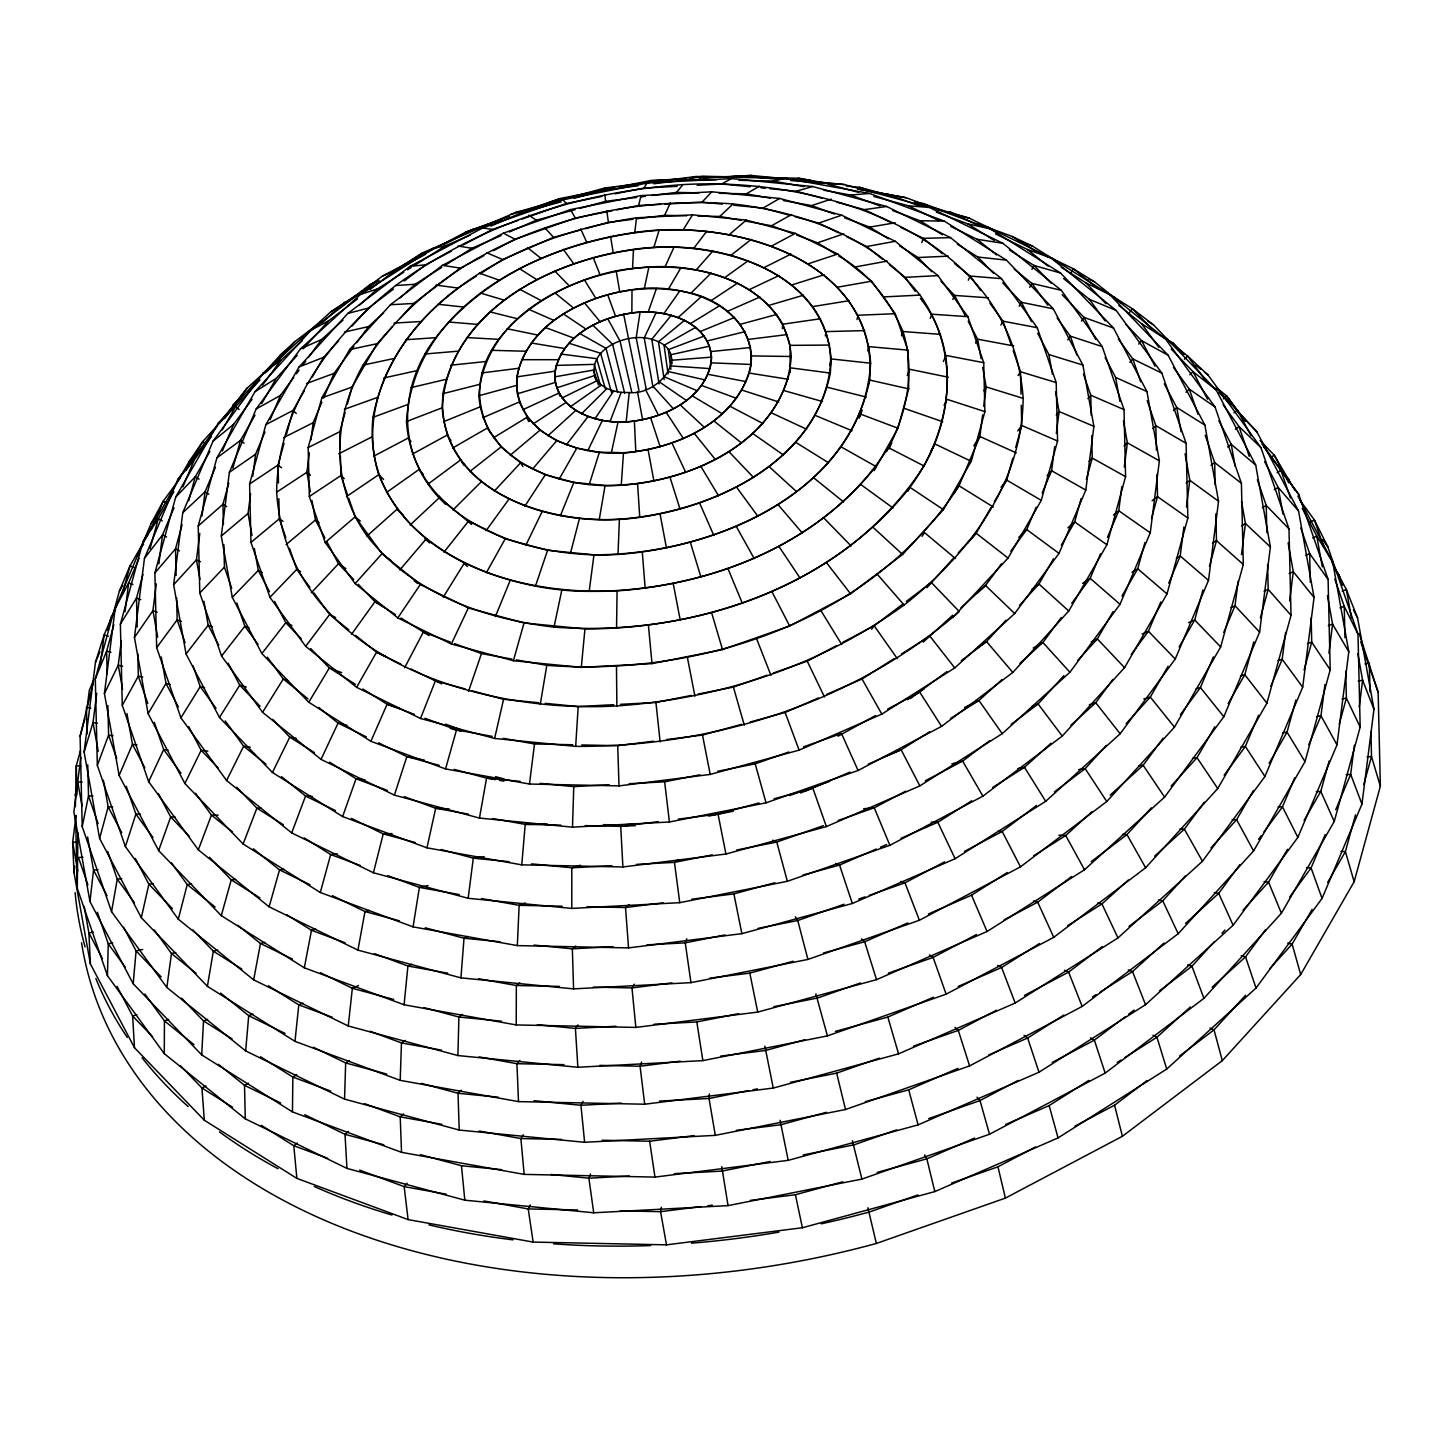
<?xml version="1.0" encoding="UTF-8"?>
<svg xmlns="http://www.w3.org/2000/svg" width="1453" height="1453" viewBox="0 0 1453 1453"><rect width="100%" height="100%" fill="white"/><g stroke="black" fill="none" stroke-linecap="round" stroke-linejoin="round"><path stroke-width="1.5" d="M995.577 233.951L1027.453 249.498L1051.046 258.035L1116.158 310.433L1161.855 373.13L1186.102 443.328L1187.846 518.013L1167.031 593.896L1124.549 667.654L1062.252 736.072L982.882 796.153L889.89 845.301L787.363 881.317L679.75 902.676L571.774 908.416L571.81 867.804L580.437 865.243M1105.697 291.962L1132.45 308.762L1153.519 324.891L1216.161 389.967L1255.701 465.087L1270.394 547L1259.606 632.128L1223.826 716.729L1164.598 797.098L1084.501 869.748L987.059 931.5L876.522 979.649L757.721 1012.087L635.833 1027.416L516.215 1024.928L516.342 985.515L519.865 982.809M1300.035 500.286L1314.42 519.992L1327.824 546.818L1357.992 634.18L1360.171 727.081L1334.254 821.472L1281.401 913.247L1203.919 998.356L1105.17 1073.113L989.493 1134.248L861.92 1179.073L728.044 1205.627L593.714 1212.783L464.815 1200.178L346.958 1168.412L245.285 1118.828L164.28 1053.643L164.443 1020.896L144.846 994.015M631.855 312.976C664.493 307.418 714.059 322.439 711.244 362.85C704.269 397.977 666.945 416.484 634.38 421.043C601.724 426.601 552.176 411.58 554.992 371.169C561.966 336.061 599.272 317.535 631.855 312.976L632.001 289.728C680.912 281.428 755.142 303.913 750.929 364.449C740.467 417.047 684.581 444.781 635.796 451.611C586.885 459.929 512.655 437.444 516.868 376.89C527.33 324.31 583.216 296.557 632.001 289.728M1297.929 496.109L1332.728 562.238L1348.802 651.798L1336.996 744.862L1297.874 837.364L1233.107 925.27L1145.527 1004.695L1038.986 1072.223L918.114 1124.876L788.216 1160.348L654.958 1177.093L524.152 1174.387L401.537 1152.338L292.453 1111.908L292.852 1077.073L260.541 1056.767M616.544 628.386L617.071 590.899C721.378 583.452 830.68 538.9 888.273 447.578L923.981 465.941C954.494 412.271 956.619 346.45 919.967 295.104C875.196 237.838 803.146 211.993 733.02 203.947C594.658 193.521 440.749 244.249 363.05 365.103C332.537 418.773 330.412 484.594 367.064 535.939C411.817 593.205 483.867 619.051 554.011 627.097C692.373 637.522 846.282 586.812 923.981 465.941M164.28 1053.643L107.431 975.653L108.267 943.832L97.369 912.248M1163.163 336.333L1187.573 355.985L1208.042 375.056L1260.932 447.597L1288.993 528.892L1291.027 615.327L1266.925 703.161L1217.741 788.543L1145.636 867.75L1053.752 937.312L946.121 994.179L827.429 1035.898L702.852 1060.617L577.876 1067.265L457.913 1055.55L458.894 1017.027L462.508 1014.412M721.76 1166.668L728.044 1205.627M1261.894 443.892L1298.746 494.456L1328.096 579.438L1330.203 669.815L1305.012 761.644L1253.594 850.913L1178.201 933.716L1082.158 1006.439L969.605 1065.903L845.519 1109.511L715.294 1135.356L584.615 1142.294L459.221 1130.053L344.561 1099.14L345.651 1062.96L349.428 1060.581M509.476 216.297L465.723 232.117L382.23 276.233L310.978 330.194L255.056 391.62L216.915 457.84L198.226 525.968L199.787 593.006L221.564 656.048L262.575 712.315L321.04 759.374L394.399 795.136L479.454 818.075L572.482 827.157L573.772 786.636L609.243 784.747M1217.033 388.786L1256.845 431.795L1298.564 511.038L1314.057 597.455L1302.687 687.233L1264.927 776.483L1202.448 861.266L1117.975 937.911L1015.175 1003.042L898.572 1053.843L773.25 1088.061L644.678 1104.226L518.503 1101.61L400.193 1080.342L401.482 1042.927L405.205 1040.421M107.431 975.653L77.281 888.31L77.881 832.86M618.015 554.428C725.392 547.036 863.118 485.665 870.619 363.214C863.808 261.304 745.316 225.088 659.081 230.3C551.704 237.711 413.978 299.064 406.495 421.533C413.288 523.443 531.78 559.659 618.015 554.428L619.414 519.157C709.391 512.963 824.795 461.545 831.062 358.927C824.832 274.435 726.391 242.27 653.814 247.573C563.855 253.785 448.45 305.203 442.184 407.803C448.414 492.295 546.855 524.46 619.414 519.157M75.356 806.724L76.301 765.677L80.478 750.493M978.25 223.889L1012.051 236.421L1032.683 246.229L1109.874 294.723L1168.121 355.222L1204.882 425.075L1218.54 501.231L1208.515 580.365L1175.241 659.026L1120.172 733.765L1045.706 801.311L955.093 858.723L852.33 903.494L741.865 933.661L628.55 947.901L517.322 945.594L519.139 905.328L525.169 902.912M490.787 433.684C443.51 345.705 557.389 275.471 632.545 268.514L633.472 249.407C713.877 237.239 838.327 271.348 830.335 373.076C813.026 460.129 720.525 506.044 639.756 517.341C559.351 529.51 434.919 495.4 442.911 393.672C460.22 306.619 552.721 260.705 633.472 249.407M292.453 1111.908L201.695 1054.878L203.511 1020.932L181.552 998.138M952.787 617.543L1008.055 558.061L1041.274 500.359L1057.566 441.004L1056.204 382.593L1037.224 327.688L1001.498 278.649L950.553 237.656L886.639 206.489L812.536 186.511L731.495 178.592L647.039 183.078L562.856 199.787L482.65 227.976L409.928 266.408L347.83 313.412L299.118 366.919L265.881 424.621L249.607 483.976L250.969 542.387L269.931 597.31L305.675 646.331L356.603 687.323L420.516 718.49L494.619 738.469L575.679 746.388L578.185 706.576L613.729 704.687M621.248 485.211C694.153 480.671 785.474 438.606 791.267 356.494C786.255 288.62 707.175 262.793 648.892 267.043C575.987 271.584 484.666 313.648 478.872 395.761C483.885 463.634 562.965 489.479 621.248 485.211L623.5 452.718C674.228 449.122 731.477 424.421 749.203 373.058C760.409 334.571 726.337 300.953 690.992 293.197C644.188 281.791 592.878 292.271 553.884 320.405C528.329 339.312 506.897 374.202 521.409 405.968M915.444 202.367L969.333 218.186L1073.458 268.823L1094.581 281.846L1165.379 338.821L1215.035 406.967L1241.407 483.286L1243.296 564.472L1220.665 646.948L1174.478 727.136L1106.768 801.511L1020.478 866.842L919.404 920.258L807.922 959.434L690.956 982.646L573.572 988.875L460.928 977.869L464.016 938.238L468.138 936.44M709.373 1093.982L709.028 1098.468L715.294 1135.356M906.036 197.699L857.542 188.981L906.036 197.699L990.383 228.938L1060.563 273.037L1113.525 328.051L1146.944 391.565L1159.367 460.819L1150.267 532.779L1120.009 604.303L1069.917 672.249L1002.225 733.674L919.84 785.891L826.376 826.594L725.937 854.019L622.901 866.969L521.772 864.862L525.223 824.378L547.345 823.996M201.695 1054.878L133.186 983.735L136.092 950.916L123.632 927.25M344.561 1099.14L245.666 1050.919L248.717 1015.701L220.62 993.089M581.291 667.381L652.016 663.621L722.522 649.618L789.687 626.025L850.604 593.823L902.604 554.465L943.415 509.64L971.24 461.309L984.88 411.617L983.735 362.687L967.861 316.681L937.93 275.616L895.266 241.289L841.723 215.189L779.662 198.443L711.788 191.814L641.045 195.574L570.557 209.577L503.374 233.17L442.457 265.354L390.457 304.73L349.646 349.555L321.821 397.886L308.181 447.578L309.326 496.508L325.2 542.514L355.131 583.579L397.795 617.906L451.338 644.006L513.399 660.734L581.291 667.381L584.96 628.913C706.049 629.149 833.096 584.433 909.941 487.354C949.699 433.684 964.574 353.86 920.367 298.392M516.215 1024.928L404.079 1004.768L407.93 966.027L411.998 964.193M400.193 1080.342L294.977 1041.347L298.791 1004.877L302.951 1003.097M626.17 421.788C662.786 419.499 708.628 398.376 711.534 357.147C709.028 323.075 669.324 310.107 640.046 312.232C603.449 314.52 557.589 335.643 554.683 376.872C557.207 410.945 596.911 423.913 626.17 421.788L629.24 392.546C659.408 395.888 694.189 351.335 651.779 339.294C627.387 331.72 584.96 349.447 595.803 379.887M782.368 328.632L782.84 324.201C752.636 273.636 686.779 262.339 632.545 268.514M457.913 1055.55L348.248 1025.981L352.352 988.312L358.455 985.606M133.186 983.735L89.959 901.586L93.537 870.056L87.598 837.001M445.381 504.155C396.996 458.767 396.469 389.168 435.7 337.677C483.686 276.379 559.151 243.25 634.798 232.48L636.505 217.823L692.5 214.844L746.261 220.093L795.39 233.352L837.782 254.021L871.546 281.192L895.248 313.703L907.816 350.119L908.724 388.859L897.936 428.217L874.179 470.627M80.823 757.322L73.885 812.027L89.959 901.586M87.053 708.156L89.323 690.284L93.7 679.95M76.065 815.387L72.65 842.304L74.012 872.599L90.395 963.92L134.475 1047.686L204.31 1120.227L296.866 1178.383L408.093 1219.594L533.124 1242.079L666.491 1244.84L802.383 1227.749L934.824 1191.587L1058.075 1137.899L1166.723 1069.063L1256.01 988.058L1322.048 898.444L1361.951 804.108L1373.975 709.227L1357.574 617.888L1346.35 589.555L1331.765 561.857M294.977 1041.347L207.398 986.333L141.322 917.697L99.603 838.435L84.111 752.018L95.48 662.241L104.126 634.925L117.275 603.812M74.012 872.599L74.848 865.97M96.715 693.335L93.028 722.541L84.111 752.018M100.42 664.13L104.126 634.925L108.466 636.214M404.079 1004.768L304.313 967.807L221.292 915.644L158.649 850.586L119.128 775.448L104.416 693.535L115.205 608.426L150.985 523.825L163.281 501.085L180.59 477.583M121.344 640.682L118.256 665.147L122.597 689.34M125.012 611.767L128.681 582.871L139.052 558.333M517.322 945.594L413.052 926.851L320.296 892.487L243.123 843.993L184.876 783.494L148.115 713.641L134.439 637.467L144.465 558.333L177.738 479.672L216.697 426.819M156.325 583.906L152.928 610.623L157.687 637.122M158.849 563.873L162.518 534.94L174.015 507.769M521.772 864.862L426.964 847.826L342.617 816.568L272.438 772.469L219.476 717.473L186.057 653.959L173.633 584.705L182.751 512.746L213.01 441.222L263.084 373.258L330.794 311.832L379.015 280.483M199.787 533.505L196.446 559.805L199.969 579.42M202.003 515.96L205.055 491.841L215.444 467.285M394.199 270.857L422.66 252.822L516.069 212.247L604.975 187.964L696.187 176.503L785.71 178.356L869.639 193.449L944.287 221.11L1006.42 260.141L1053.298 308.835L1082.885 365.066L1093.891 426.365L1085.809 490.061L1059.037 553.375L1014.703 613.529L954.766 667.908L881.844 714.113L799.114 750.148L710.208 774.431L618.996 785.891L529.473 784.039L445.544 768.946L370.896 741.284L308.762 702.253L261.885 653.559L232.298 597.328L221.292 536.03L229.374 472.316L256.146 409.019L300.48 348.865L360.417 294.487L433.339 248.263L445.145 245.993L470.082 235.132M251.987 535.376L248.063 513.454L250.57 493.711M252.786 476.184L255.565 454.244L265.009 431.922M276.633 492.186C277.487 406.949 331.175 336.242 395.652 285.533C479.199 224.743 580.237 191.687 682.91 184.604C821.799 176.521 1012.123 234.078 1023.148 398.358C1022.313 483.595 968.606 554.301 904.129 605.011C820.582 665.801 719.544 698.857 616.871 705.94C477.983 714.022 287.658 656.465 276.633 492.186L306.892 472.279L309.344 452.882M310.978 439.95L313.176 422.696L321.858 402.154M617.071 590.899C526.567 595.167 415.921 566.761 378.724 474.677C353.751 394.925 410.164 315.646 476.421 276.161M529.473 784.039L534.504 743.972L572.736 744.753M886.548 451.647C906.418 414.94 915.971 372.186 902.967 331.52C889.745 300.644 868.458 272.383 838.617 256.037M982.628 414.94L979.885 436.499L959.034 485.792L953.967 493.221M983.717 406.313L986.169 386.916L982.664 367.391M1054.66 446.616L1051.609 470.736L1042.164 493.057M1056.331 433.448L1059.11 411.526L1055.568 391.801M1121.807 486.646L1118.756 510.766L1107.495 537.374M1124.295 466.922L1127.365 442.82L1123.441 421.007M1183.886 527.058L1180.217 556.009L1168.739 583.18M1186.429 507.024L1189.807 480.307L1185.067 453.826M1238.119 581.309L1235.014 605.774L1223.771 632.346M1241.498 554.628L1245.439 523.498L1241.498 501.503M1285.614 632.346L1282.2 659.317L1270.794 686.27M1289.61 600.906L1293.297 571.701L1288.121 542.841M1324.954 684.508L1320.977 715.802L1308.735 744.771M1328.914 653.232L1332.583 624.191L1327.443 595.53M1354.378 745.207L1350.672 774.34L1335.725 809.702M1359.209 707.084L1362.605 680.186L1357.847 653.65M571.774 908.416L468.157 898.299L473.315 858.178L484.121 856.616M636.505 217.823C525.368 233.897 396.269 296.612 372.967 417.338C360.907 534.086 491.023 591.553 589.191 591.353L593.968 554.828C705.304 554.846 844.447 500.813 869.729 380.087C879.265 258.67 730.768 217.968 634.798 232.48M790.069 372.349L790.141 345.36L782.84 324.201L820.582 318.734M245.666 1050.919L166.841 987.477L171.472 953.531L154.29 929.956M574.226 198.262L604.684 189.943L604.975 187.964M640.046 312.232L636.178 337.768L646.294 389.586M413.052 926.851L419.408 887.402L428.072 885.549M540.28 704.36L546.8 665.347C700.982 676.971 872.472 620.449 959.034 485.792L993.325 507.024M207.398 986.333L213.337 951.188L192.886 929.938M599.272 519.502L605.066 485.484C680.513 485.829 773.05 448.868 790.668 367.863L830.335 373.076M166.841 987.477L111.554 911.63L117.275 879.174L107.685 851.422M479.454 818.075L486.573 778.118L454.244 769.4M661.369 1207.261L660.57 1211.675L666.491 1244.84M460.928 977.869L357.947 950.117L364.975 911.54L369.334 910.45M348.248 1025.981L253.657 979.849L260.468 943.506L237.802 925.252M304.313 967.807L311.487 930.283L315.773 929.175M825.304 335.97L826.158 331.611L864.753 330.594M111.554 911.63L82.222 826.648L88.506 795.899L87.779 764.896M554.011 627.097L561.893 589.755M644.297 288.638L648.892 267.043M109.338 625.662L111.136 617.307L115.622 609.534M611.332 452.918L618.052 421.915M829.627 365.538L831.062 358.927L870.619 363.214M82.222 826.648L80.097 736.271L93.501 681.602M426.964 847.826L435.682 808.286L448.959 808.849M141.322 917.697L148.86 884.205L135.292 858.414M494.619 738.469L503.573 699.293L538.682 702.725M616.78 209.831L638.594 205.509L641.045 195.574M468.157 898.299L373.421 872.763L383.247 833.895L392.019 833.568M856.998 319.587L858.087 315.228L895.248 313.703M253.657 979.849L178.283 919.186L187.237 884.568L171.436 862.882M570.411 553.448L579.529 518.34M99.603 838.435L108.158 806.851L103.381 780.225M107.613 630.166L111.136 617.307M178.283 919.186L125.394 846.627L97.333 765.35L95.299 678.896L119.4 591.062L130.043 565.835L147.825 534.958M80.097 736.271L84.892 718.781M113.843 624.899L106.632 651.144L95.299 678.896M122.234 594.277L130.043 565.835L134.203 567.596M357.947 950.117L269.114 906.799L198.316 849.823L148.642 781.678L122.288 705.359L120.381 624.172L143.03 541.678L189.199 461.509L202.693 441.603L223.889 418.319M75.102 795.409L76.264 791.104M142.975 574.48L136.491 598.055L120.381 624.172M150.04 548.744L158.268 518.739L173.815 491.732M373.421 872.763L291.708 832.914L226.577 780.497L180.898 717.818L156.652 647.602L154.89 572.936L175.722 497.053L218.204 423.295L280.483 354.877L294.905 341.564L321.858 321.149L304.985 335.625M182.097 524.824L175.504 548.871L176.122 575.479M188.69 500.776L195.301 476.729L209.886 451.411M228.793 483.014L222.945 504.3L223.417 524.497M232.88 468.12L240.471 440.441L255.001 415.231M284.043 443.183L278.05 465.033L278.467 482.959M286.441 434.447L293.034 410.418L304.367 390.748M340.274 449.231L339.857 431.668L345.106 412.543M347.43 404.043L352.098 387.061L377.072 343.689L392.346 326.925M320.296 892.487L330.685 854.527L337.477 853.946M1012.741 458.276L1006.747 480.126L994.288 501.775M1015.738 447.361L1021.731 425.493L1021.259 405.333M1081.141 498.524L1074.711 521.936L1061.308 545.22M1086.39 479.363L1092.238 458.076L1091.712 435.646M572.482 827.157L669.415 821.998L766.04 802.837L858.087 770.49L941.58 726.373L1012.832 672.43L1068.754 611.005L1106.895 544.784L1125.585 476.657L1124.023 409.601L1102.246 346.577L1061.235 290.291L1002.77 243.25L929.411 207.47L844.356 184.549L751.328 175.45L699.293 177.992M1144.91 542.55L1137.717 568.795L1122.007 596.057M1151.503 518.521L1157.514 496.654L1156.988 474.477M1202.957 589.954L1194.711 619.977L1179.164 646.966M1209.423 566.379L1216.488 540.643L1215.852 513.872M1253.776 641.899L1244.767 674.719L1228.112 703.652M1260.387 617.834L1268.178 589.391L1267.597 564.436M1295.858 700.019L1287.031 732.167L1269.123 763.279M1304.086 670.033L1311.732 642.172L1311.169 617.816M1329.114 761.063L1320.777 791.449L1304.104 820.382M1339.23 724.193L1346.386 698.148L1345.75 671.268M1355.486 814.861L1345.405 851.603L1327.642 882.425M1363.786 784.584L1371.505 756.486L1370.924 731.967M81.55 942.797A660.479 445.363 -12.1 0 0 876.359 1243.459L1005.385 1198.107L1122.406 1136.282L1222.3 1060.654L1300.689 974.545L1354.142 881.735L1380.35 786.236L1378.152 692.264L1359.173 633.508M221.292 915.644L231.245 879.864L209.504 857.288M445.544 768.946L456.496 729.951L492.149 736.362M513.399 660.734L524.043 622.956L584.96 628.913M269.114 906.799L279.539 869.875L253.349 848.806M867.713 350.881L868.948 346.649L907.816 350.119M653.814 247.573L659.081 230.3M589.21 484.557L599.399 452.21L623.5 452.718M867.75 386.371L869.729 380.087L908.724 388.859M859.032 418.337L860.412 414.051L897.936 428.217M125.394 846.627L135.874 814.08L126.284 786.345M860.085 416.502L862.174 410.037M394.399 795.136L406.84 756.613L378.525 742.81M921.838 242.56L923.236 238.328L950.553 237.656M535.449 586.104L547.581 550.306L593.968 554.828M468.484 691.446L481.47 653.596L511.946 659.081M648.183 312.104L656.465 288.439M901.478 335.752L902.967 331.52L940.636 334.39M342.617 816.568L356.039 778.772L364.957 779.771M158.649 850.586L170.673 816.967L158.286 793.411M641.627 1062.016L640.065 1066.23L644.678 1104.226M686.779 938.711L685.253 942.834L690.956 982.646M97.333 765.35L108.594 735.127L107.903 705.613M291.708 832.914L305.548 796.026L281.482 776.647M198.316 849.823L211.448 815.079L195.519 793.247M243.123 843.993L256.872 808.14L236.748 787.254M610.078 421.443L621.194 392.383L629.24 392.546M420.516 718.49L435.373 680.912L465.214 688.958M590.536 1174.006L588.883 1178.183L593.714 1212.783M907.271 375.528L909.741 369.298L948.319 377.217M930.229 318.334L931.882 314.193L967.861 316.681M560.404 515.706L573.844 482.432L605.066 485.484M495.382 616.562L510.166 580.455M151.166 529.709L163.281 501.085L167.186 503.283M95.48 662.241L99.876 651.87M182.86 486.864L194.339 459.711L211.466 436.463M222.382 450.92L233.642 424.312L252.023 399.339M270.149 419.754L280.465 395.398L293.742 377.362M323.601 398.049L334.027 373.403L353.933 346.395M1036.152 507.26L1026.708 529.582L1010.761 551.214M1100.557 553.756L1090.168 578.312L1071.787 603.267M1160.765 601.978L1148.397 631.238L1131.269 654.468M1213.382 656.883L1200.414 687.56L1180.435 714.658M1258.516 715.294L1245.366 746.406L1224.152 775.175M1294.714 777.864L1282.472 806.851L1263.874 832.079M1325.172 834.658L1311.078 867.95L1289.683 896.973M889.145 448.814L891.779 442.638M952.841 299.5L954.585 295.413L940.89 281.21M119.128 775.448L132.459 744.336L126.938 713.55M370.896 741.284L387.097 704.233L362.887 689.013M968.297 280.211L970.132 276.052L1001.498 278.649M665.074 266.789L673.974 247.246M637.649 218.695L664.639 215.316L670.469 202.657M943.342 361.506L946.139 355.476L983.735 362.687M148.642 781.678L163.68 749.548L154.272 722.286M321.04 759.374L338.077 723.085L318.625 707.429M656.138 312.577L644.224 337.931L653.087 387.588M451.338 644.006L468.338 607.953L524.043 622.956M587.847 450.612L602.377 420.389M525.768 545.42L542.114 511.619M104.416 693.535L118.256 665.147L122.633 666.255M184.876 783.494L201.168 750.275L188.745 726.7M272.438 772.469L289.765 737.125L272.583 719.271M226.577 780.497L243.65 746.206L225.215 720.924M975.581 343.126L977.615 339.185L968.188 321.276M944.087 405.351L947.174 399.375L984.88 411.617M530.291 1204.973L528.238 1208.932L533.124 1242.079M404.606 667.781L423.35 632.073L450.321 642.063M583.016 1101.32L580.946 1105.279L584.615 1142.294M115.205 608.426L128.681 582.871L132.895 584.542M907.853 491.241L909.941 487.354L943.415 509.64M930.665 451.847L934.933 443.982L971.24 461.309M1000.899 325.072L1003.024 321.186L989.856 303.132M1031.902 269.386L1034.046 265.481L1060.563 273.037M122.288 705.359L138.326 676.135L137.799 653.832M486.301 572.845L505.19 538.863L547.581 550.306M1019.152 306.238L1021.386 302.297L1053.298 308.835M1029.705 287.331L1031.902 283.408L1061.235 290.291M356.603 687.323L376.545 652.215L355.694 635.451M559.151 479.145L576.805 448.142L599.399 452.21M186.038 470.536L202.693 441.603L206.308 444.218M119.4 591.062L122.76 585.25M222.218 429.979L235.677 406.604L259.978 379.923M261.703 403.589L276.233 378.379L297.193 355.349M312.304 376.981L323.619 357.311L338.567 340.892M990.892 507.66L976.162 533.233L967.426 543.44M1053.479 558.787L1038.949 584.015L1019.479 605.392M1113.034 611.64L1097.324 638.92L1077.581 660.588M1168.067 666.255L1150.304 697.095L1126.057 723.721M1214.781 726.809L1197 757.667L1171.118 786.091M1253.43 790.505L1236.63 819.674L1211.003 847.826M1287.431 849.333L1268.542 882.134L1243.005 910.177M1312.113 909.415L1292.135 944.087L1269.613 968.824M668.398 289.129L680.93 267.715M634.18 984.19L631.982 987.913L635.833 1027.416M983.899 390.766L986.169 386.916L1023.148 398.358M148.115 713.641L166.005 683.473L161.247 656.974M308.762 702.253L329.359 667.944L310.688 648.547M180.898 717.818L200.223 686.615L193.013 665.746M443.219 597.219L464.143 563.401L467.412 566.543M262.575 712.315L283.281 678.987L267.37 657.156M1071.097 272.619L1073.458 268.823L1097.887 288.493M683.128 229.901L692.5 214.844M219.476 717.473L239.745 685.18L228.175 663.186M615.091 193.812L643.861 188.091L647.039 183.078M1018.044 375.51L1020.478 371.732L1013.195 350.682M973.837 445.835L979.885 436.499L1016.246 452.864M524.878 506.116L545.311 474.731L573.844 482.432M523.371 1134.811L520.9 1138.553L524.152 1174.387M143.03 541.678L158.268 518.739L162.264 520.846M397.795 617.906L420.298 584.524L468.338 607.953M595.004 418.736L613.656 391.02L621.194 392.383M922.019 536.357L924.526 532.615L955.402 558.479M134.439 637.467L152.928 610.623L157.196 612.185M663.858 313.63L679.95 290.727M1067.755 339.857L1070.352 336.152L1057.094 317.971M1081.468 321.131L1084.065 317.426L1113.525 328.051M351.463 634.38L374.983 601.687L358.255 584.306M486.065 530.708L508.841 499.287M219.385 423.168L247.028 388.223L270.204 367.191M224.634 418.591L228.593 413.233M231.227 409.673L247.028 388.223M150.985 523.825L156.379 516.523M140.959 547.835L143.611 544.239M262.539 385.081L280.919 360.126L302.242 340.801M296.412 373.766L299.064 370.152M303.059 364.739L305.711 361.125M308.363 357.529L321.658 339.493L342.962 320.169M356.584 342.781L368.535 326.58L383.519 312.976M871.618 629.222L874.161 625.753L902.731 604.121M1017.754 430.923L1021.731 425.493L1057.566 441.004M1001.462 563.855L985.515 585.486L977.451 592.915M1061.271 617.525L1042.891 642.48L1019.933 663.313M1112.835 679.495L1095.725 702.725L1070.879 725.265M1163.126 738.16L1143.148 765.259L1110.201 795.154M1204.265 802.165L1184.377 829.154L1154.699 856.071M1239.972 864.517L1218.722 893.359L1185.557 923.436M1258.552 839.289L1261.222 835.675M1265.617 929.648L1245.548 956.873L1212.111 987.205M156.652 647.602L177.157 619.85L176.648 597.673M578.022 1024.91L575.406 1028.415L577.876 1067.265M305.675 646.331L329.649 614.492L313.866 592.824M693.717 248.409L706.703 231.299M566.379 444.836L588.047 416.521M186.057 653.959L208.179 625.208L203.892 601.215M144.465 558.333L162.518 534.94L166.55 536.956M261.885 653.559L285.787 622.701L274.581 601.397M221.564 656.048L244.831 626.225L236.821 603.013M1129.689 312.304L1132.45 308.762L1154.191 331.357M443.928 552.194L468.611 521.028L505.19 538.863M315.501 327.052L318.243 323.601M1056.258 415.068L1059.11 411.526L1093.891 426.365M671.232 315.283L651.779 339.294L659.081 383.992M652.161 195.465L676.571 192.395L682.91 184.604M1001.044 487.155L1006.747 480.126L1041.274 500.359M177.738 479.672L194.339 459.711M926.941 587.684L953.731 557.861M1087.879 398.649L1090.767 395.234L1083.466 374.129M399.811 569.957L425.856 539.335M532.434 469.246L556.699 440.695L576.805 448.142M154.89 572.936L175.504 548.871L179.5 550.832M1138.662 344.07L1141.586 340.656L1168.121 355.222M1129.835 362.306L1132.795 358.909L1161.855 373.13M519.847 1060.363L516.923 1063.687L518.503 1101.61M696.296 269.84L712.842 251.042M407.131 1183.287L404.17 1186.629L408.093 1219.594M355.131 583.579L382.012 553.702L355.15 516.85L348.738 498.27M264.791 373.403L271.42 367.337M275.162 363.25L294.905 341.564M189.199 461.509L192.214 458.204M303.187 348.756L328.65 320.786L357.529 298.918M352.026 326.108L368.463 308.054L393.472 289.111M399.975 318.552L413.705 303.459L460.365 268.133L483.795 255.746M589.191 591.353C696.005 591.553 808.104 552.104 875.905 466.467L841.396 447.052M958.217 552.939L976.162 533.233L1008.055 558.061M1006.003 620.213L986.533 641.59L961.268 660.734M1063.923 675.609L1038.114 703.96L1011.161 724.357M1106.369 745.335L1085.173 768.637L1054.497 791.849M1151.321 807.85L1126.947 834.603L1091.257 861.629M1185.376 875.977L1162.745 900.824L1128.999 926.378M1214.472 941.526L1191.95 966.263L1159.421 990.892M1221.991 933.28L1224.988 929.974M1245.584 995.232L1214.036 1029.868L1179.673 1055.895M173.633 584.705L196.446 559.805L200.46 561.766M1047.086 475.658L1051.609 470.736L1085.809 490.061M494.22 491.168L520.683 462.726L545.311 474.731M311.36 592.733L338.476 563.782L326.961 541.896M664.856 204.11L702.071 202.13L711.788 191.814M199.787 593.006L224.434 567.142L223.907 544.693M269.931 597.31L296.757 569.358L289.492 548.29M175.722 497.053L195.301 476.729L199.079 479.163M232.298 597.328L258.289 570.43L254.348 548.526M1184.413 359.2L1187.573 355.985L1206.026 381.285M690.992 293.197L710.989 273.11M1089.024 461.291L1092.238 458.076L1125.585 476.657M461.164 1090.131L458.022 1093.274L459.221 1130.053M453.009 509.949L481.161 481.887M581.581 413.76L606.936 388.532L613.656 391.02M361.361 293.306L370.352 284.425L378.216 280.284M1018.862 537.283L1026.708 529.582L1059.037 553.375M1189.771 374.82L1193.004 371.677L1216.161 389.967M218.204 423.295L235.677 406.604L239.109 409.474M1124.095 445.926L1127.365 442.82L1159.367 460.819M697.749 215.988L719.816 216.461L733.02 203.947M1186.029 392.237L1189.299 389.15L1215.035 406.967M182.751 512.746L205.055 491.841L208.832 494.22M410.146 525.005L439.46 497.58L471.589 524.46M1152.574 428.689L1155.843 425.656L1147.198 400.628M923.254 642.099L952.732 615.218M1173.443 410.527L1176.748 407.476L1204.882 425.075M547.872 435.809L575.679 410.491M321.912 322.947L344.87 302.115M232.825 404.951L241.089 397.432M359.345 305.312L377.362 288.947L403.734 272.256M400.193 297.847L415.195 284.243L441.676 267.461M960.923 607.79L985.515 585.486L1014.703 613.529M1001.898 679.677L978.941 700.491L950.48 718.527M1051.009 743.282L1024.492 767.329L992.472 787.617M1092.093 811.591L1065.721 835.511L1033.701 855.799M1128.327 880.009L1101.937 903.929L1067.864 925.525M1164.016 942.979L1132.523 971.548L1100.103 992.09M1190.388 1006.911L1156.951 1037.242L1124.804 1057.621M678.188 317.499L701.418 296.521M403.534 1113.888L400.211 1116.848L401.537 1152.338M367.064 535.939L396.96 509.331L403.498 515.434M198.226 525.968L222.945 504.3L226.741 506.661M1067.901 527.857L1074.711 521.936L1106.895 544.784M325.2 542.514L355.15 516.85L360.308 521.028M729.515 234.442L746.261 220.093M1223.317 398.848L1226.695 395.942L1240.88 415.122M221.292 536.03L248.063 513.454M510.185 455.261L539.971 430.197L556.699 440.695M286.041 544.621L315.446 520.011L311.941 500.486M250.969 542.387L279.303 518.812L278.831 498.651M628.967 904.674L625.516 907.526L587.03 906.726M684.654 320.259L658.481 341.782L664.166 379.578M213.01 441.222L233.642 424.312M348.502 1131.469L344.997 1134.321L346.958 1168.412M575.806 946.048L572.355 948.827L533.996 945.086M1233.96 412.87L1237.466 410.018L1251.033 435.809M1113.452 514.998L1118.756 510.766L1150.267 532.779M469.791 471.517L501.067 446.943L520.683 462.726L522.935 466.558M838.09 736.181L875.596 715.494M731.113 255.129L751.328 239.327M1235.377 429.234L1238.955 426.474L1260.932 447.597M1031.793 589.518L1038.949 584.015L1068.754 611.005M339.82 307.564L348.793 300.753M352.389 298.028L370.352 284.425M280.483 354.877L287.712 349.41M370.17 289.365L395.434 270.222L425.547 254.311M404.188 281.01L425.62 264.791L451.211 251.26M906.309 601.433L931.319 582.49L959.325 611.586C854.037 702.871 713.932 746.915 575.679 746.388M1152.12 500.74L1157.514 496.654L1187.846 518.013M946.829 671.667L910.359 698.53M989.602 740.685L962.649 761.081L925.325 780.806M1036.461 805.507L1002.189 831.461L964.483 851.385M1071.624 876.504L1037.696 902.168L1004.15 919.894M1102.355 946.557L1068.591 972.111L1024.474 995.432M1125.076 1016.9L1094.363 1040.148L1052.226 1062.415M1128.69 1014.158L1134.121 1010.053M1075.02 1126.093L1114.542 1105.206L1147.107 1080.542M1227.658 446.997L1231.236 444.309L1255.701 465.087M297.393 1143.057L293.797 1145.727L296.866 1178.383M428.072 484.049L460.274 460.183M677.77 859.904L674.464 862.356L636.523 864.372M1186.193 482.995L1189.807 480.307L1218.54 501.231M1211.075 465.214L1214.654 462.563L1205.245 435.301M263.084 373.258L280.919 360.126M216.915 457.84L240.471 440.441L244.068 443.238M724.829 277.523L748.368 260.632M422.66 252.822L397.85 269.35M386.462 492.494L419.009 469.519L423.441 474.532M570.411 406.749L601.36 385.027L606.936 388.532M977.56 647.875L986.533 641.59L1012.832 672.43M229.374 472.316L255.565 454.244M924.199 688.74L907.526 699.638M346.395 496.654L378.724 474.677L383.574 479.436M1082.648 583.38L1090.168 578.312L1120.009 604.303M1270.485 457.677L1274.227 455.17L1294.768 490.097M249.607 483.976L278.05 465.033L281.573 467.812M309.326 496.508L340.892 475.567L340.42 455.824M711.098 300.644L737.706 283.026M533.124 423.931L565.835 402.572M1277.133 472.697L1280.892 470.3L1298.746 494.456M330.794 311.832L357.62 294.85M361.452 292.416L371.024 286.35M407.494 269.858L411.253 267.479M415.031 265.082L445.145 245.993M445.472 265.064L471.953 248.281L501.049 235.604M480.162 273.782L502.647 259.542L553.629 237.329L581.018 229.865M826.684 694.371L862.01 678.987L894.031 658.699M901.55 653.923L929.793 636.033L954.766 667.908M929.611 731.749L901.151 749.784L868.295 764.096M971.748 800.748L937.839 822.253L900.987 838.308M928.376 913.991L971.53 895.193L1007.329 872.508M1039.476 943.524L1001.626 967.498L958.181 986.424M1063.868 1015.048L1027.652 1038.005L988.676 1054.987M1092.474 996.921L1096.288 994.506M1005.621 1124.531L1049.139 1105.57L1088.86 1080.396M1117.23 1062.415L1121.008 1060.018M255.056 391.62L276.233 378.379M1132.032 572.3L1137.717 568.795L1167.031 593.896M493.402 437.843L527.348 417.084L539.971 430.197M690.556 323.529L719.925 305.548M1274.299 489.715L1278.168 487.373L1298.564 511.038M1176.349 558.297L1180.217 556.009L1208.515 580.365M1262.312 507.733L1266.217 505.426L1288.993 528.892M296.775 1074.784L292.852 1077.073L330.739 1091.112M719.289 193.285L746.261 193.848L759.501 186.184M733.656 205.218L762.988 208.088L779.662 198.443M1212.565 542.895L1216.488 540.643L1243.296 564.472M1241.534 525.75L1245.439 523.498L1270.394 547M452.664 448.014L487.3 428.054L501.067 446.943M1033.246 647.984L1042.891 642.48L1069.917 672.249M695.824 327.27L664.075 345.287L668.071 373.984M256.146 409.019L280.465 395.398M745.68 221.11L771.543 225.76L791.649 214.499M527.802 210.304L559.986 198.552L599.744 190.67M412.343 454.135L447.088 435.137L450.993 440.459M248.445 1083.193L244.522 1085.337L245.285 1118.828M697.168 185.257L721.596 183.968L731.495 178.592M771.924 245.866L795.39 233.352M310.978 330.194L328.65 320.786M443.601 244.776L473.696 228.866M463.035 245.012L492.567 229.411L517.867 220.511M493.566 250.588L515.034 239.236L575.315 218.059L612.403 210.703M773.468 672.993L807.214 661.133L836.746 645.532M842.667 642.408L874.161 625.753L897.246 658.572M887.638 709.118L919.749 692.155L941.58 726.373M905.673 791.195L874.252 807.795L838.218 820.455M944.65 861.865L904.965 882.825L869.221 895.393M976.543 934.497L933.135 957.418L888.292 973.183M996.395 1010.253L958.29 1030.395L913.483 1046.142M1018.135 1080.433L980.03 1100.557L928.739 1118.592M951.588 1183.087L997.957 1166.795L1035.499 1146.962M373.875 456.079L408.148 438.079L411.017 441.494M265.881 424.621L293.034 410.418L296.285 413.469M1310.388 522.063L1314.42 519.992L1323.865 547.381M338.712 453.826L371.95 436.899M283.535 437.68L313.176 422.696M205.999 1085.972L201.949 1088.025L204.31 1120.227M764.387 267.461L791.05 254.039M308.181 447.578L339.857 431.668M1091.239 641.935L1097.324 638.92L1124.549 667.654M561.984 397.995L597.147 380.65L601.36 385.027M1312.749 537.991L1316.763 536.03L1332.728 562.238M964.647 707.411L978.941 700.491L1002.225 733.674M749.457 289.528L779.026 275.561M522.771 409.728L558.915 393.091M1305.557 555.482L1309.662 553.593L1328.096 579.438M382.23 276.233L395.434 270.222M1142.258 634.017L1148.397 631.238L1175.241 659.026M300.48 348.865L321.658 339.493M1289.174 573.517L1293.297 571.701L1314.057 597.455M727.826 311.16L759.955 296.993M490.86 226.087L522.045 212.501L561.185 201.822M509.349 231.99L536.357 220.22L575.297 209.595M750.329 721.978L785.129 712.479L818.384 697.985M800.676 792.975L820.963 784.13M849.823 772.142L804.762 791.449M876.413 849.006L839.543 865.062L802.891 875.069M880.5 847.226L886.639 844.538M907.816 922.946L864.662 941.744L823.488 952.986M835.421 1031.376L887.837 1017.064L933.353 997.248M865.334 1101.665L908.688 1089.823L957.908 1068.373M974.527 1138.062L926.851 1158.84L877.285 1172.371M1188.572 622.629L1194.711 619.977L1220.665 646.948M482.814 417.701L519.393 401.936L529.382 421.098M1264.019 591.189L1268.178 589.391L1291.027 615.327M1230.854 607.554L1235.014 605.774L1259.606 632.128M653.759 183.768L689.448 179.282L696.187 176.503M881.499 757.957L901.151 749.784L919.84 785.891M700.4 331.466L734.691 317.426M443.565 421.679L479.999 406.894M252.858 1014.031L248.717 1015.701L285.06 1033.428M299.118 366.919L323.619 357.311M406.495 421.533L442.184 407.803M207.67 1019.352L203.511 1020.932L232.026 1038.859M1031.83 706.34L1038.114 703.96L1062.252 736.072M704.251 336.024L668.289 349.664L670.886 369.353M1342.154 591.135L1346.35 589.555L1351.508 618.288M372.967 417.338L407.367 404.661M306.456 383.519L334.027 373.403M344.343 409.328L376.926 397.632M321.821 397.886L352.098 387.061M168.693 1019.388L164.443 1020.896L194.03 1044.707M528.42 209.65L559.986 198.552M465.723 232.117L502.12 219.33M522.099 219.04L566.379 203.474L601.796 196.446M697.985 694.098L733.402 687.069L767.148 675.209M717.655 771.289L755.197 763.824L788.87 752M803.6 746.824L841.487 733.511L858.087 770.49M789.506 795.517L829.699 781.405M823.379 825.667L776.774 842.05L736.744 849.987M843.993 904.256L797.751 920.512L758.048 928.376M858.723 899.08L865.025 896.864M860.539 982.936L817.839 997.939L773.831 1006.675M790.45 1082.303L836.656 1073.131L879.337 1058.129M896.683 1129.853L853.946 1144.873L803.237 1154.935M917.878 1194.947L869.403 1211.984A657.991 443.692 -12.1 0 1 821.236 1223.826M1339.993 607.808L1344.225 606.337L1357.992 634.18M795.118 216.751L818.693 223.108L841.723 215.189M796.644 235.059L817.549 242.796L843.812 233.824M808.504 263.701L837.782 254.021M783.294 200.496L811.609 205.6L831.298 199.097M360.417 294.487L377.362 288.947M136.909 1014.648L132.641 1016.047L134.475 1047.686M1328.314 625.589L1332.583 624.191L1348.802 651.798M556.662 387.878L594.495 375.601L597.147 380.65M1089.314 704.796L1095.725 702.725L1120.172 733.765M792.085 284.861L824.087 274.799M1307.464 643.479L1311.732 642.172L1330.203 669.815M517.268 393.817L555.246 382.466M1143.82 699.002L1150.304 697.095L1174.478 727.136M769.073 305.33L803.436 295.231M1277.932 660.57L1282.2 659.317L1302.687 687.233M769.872 188.672L796.208 191.251L812.536 186.511M1196.073 688.795L1200.414 687.56L1223.826 716.729M1240.444 675.954L1244.767 674.719L1266.925 703.161M478.872 395.761L516.433 385.445M510.911 214.372L541.097 206.144M605.774 188.472L579.91 195.537L588.519 193.685M579.62 208.415L605.574 201.331L636.632 197.426M585.232 228.702L608.426 222.382L633.163 219.258M666.8 739.523L702.489 735.036L741.629 724.357M678.224 819.129L718.036 814.134L758.993 802.946M774.086 798.823L812.881 788.234L826.376 826.594M691.864 899.189L733.892 893.904L774.867 882.716M709.79 978.141L749.821 973.11L793.156 961.268M804.853 1039.73L765.531 1050.465L720.724 1056.095M826.321 1112.308L780.824 1124.731L736.362 1130.325M750.456 1200.378L795.409 1194.729L842.813 1181.779M740.449 324.273L776.737 314.429M264.791 942.361L260.468 943.506L292.434 959.089M347.83 313.412L368.463 308.054M951.842 763.86L962.649 761.081L982.882 796.153M442.911 393.672L479.472 384.409M217.696 950.08L213.337 951.188L241.834 969.078M707.302 340.946L745.026 331.629M1364.948 663.93L1369.307 662.859L1369.997 691.828M175.813 952.496L171.472 953.531L196.046 973.31M410.781 387.66L445.78 379.415M344.379 332.065L368.535 326.58M383.774 377.98L416.684 370.697M709.573 346.141L670.941 354.714L672.085 363.722M1358.246 681.148L1362.605 680.186L1373.975 709.227M142.648 949.481L136.092 950.916L161.174 976.961M349.646 349.555L377.072 343.689M363.05 365.103L393.436 358.619M738.923 180.317L772.669 181.007L785.71 178.356M1341.991 699.02L1346.386 698.148L1360.171 727.081M619.614 186.71L650.544 180.59L685.998 178.701M557.77 199.769L568.759 197.608M623.646 186.71L634.616 184.531M639.011 183.659L654.377 180.608L672.412 179.645M620.377 704.342L655.921 702.453L691.337 695.424M629.185 783.694L664.639 781.805L699.983 774.794M708.81 816.077L733.238 811.228M112.698 942.943L108.267 943.832L125.249 967.135M712.279 854.854L674.464 862.356L679.75 902.676M724.956 934.951L685.253 942.834L646.876 944.868M654.104 1024.22L696.822 1021.949L738.633 1013.667M748.64 1090.604L709.028 1098.468L659.589 1101.083M753.035 1089.732L757.431 1088.86M770.163 1161.492L721.632 1171.118L674.392 1173.624M846.718 236.766L866.733 246.52L895.266 241.289M855.835 266.862L887.22 261.086M1017.845 768.546L1024.492 767.329L1045.706 801.311M1316.563 716.583L1320.977 715.802L1336.996 744.862M837.654 287.167L871.546 281.192M554.683 376.872L593.496 370.079L598.436 384.9M93.337 932.154L88.905 932.917L90.395 963.92M844.811 217.896L869.711 227.122L895.175 222.763M812.972 306.565L849.024 300.698M1282.636 732.875L1287.031 732.167L1305.012 761.644M516.868 376.89L554.992 371.169M1078.598 769.6L1085.173 768.637L1106.768 801.511M1240.935 747.042L1245.366 746.406L1264.927 776.483M836.692 202.167L864.408 209.632L886.639 206.489M1192.586 758.266L1197 757.667L1217.741 788.543M1138.68 765.876L1143.148 765.259L1164.598 797.098M481.76 372.949L518.594 368.281M607.99 188.2L614.619 187.364M619.051 186.819L627.896 185.693M632.309 185.149L636.741 184.585M665.492 180.971L672.121 180.136M678.751 179.3L685.38 178.465M689.812 177.92L703.07 176.249L727.517 176.757M604.684 189.943L638.139 185.73M641.082 196.863L645.513 196.3M581.727 744.953L617.707 745.698L653.414 741.212M658.318 821.635L620.722 826.357L585.196 825.631M663.113 902.803L625.516 907.526L628.55 947.901M672.012 982.882L631.982 987.913L593.442 987.114M680.404 1061.162L640.065 1066.23L599.78 1065.394M602.214 1140.242L649.654 1141.223L694.116 1135.628M701.018 1206.589L660.57 1211.675L620.195 1210.839M707.774 1205.736L712.261 1205.173M748.404 339.403L787.326 334.553M235.749 879.337L231.245 879.864L259.905 897.881M191.705 884.042L187.237 884.568L215.135 907.017M153.364 883.715L148.86 884.205L172.453 908.706M284.043 869.384L279.539 869.875L310.052 884.768M409.928 266.408L425.62 264.791M450.721 365.212L485.738 361.543M710.971 351.553L750.529 347.539M1367.001 756.94L1371.505 756.486L1380.35 786.236M121.78 878.756L117.275 879.174L134.457 902.749M863.645 808.758L874.252 807.795L889.89 845.301M425.021 353.987L457.713 351.208M823.924 190.234L850.677 195.029L869.639 193.449M671.94 360.217L711.534 357.147M98.059 869.711L93.537 870.056L107.032 895.684M1346.186 774.685L1350.672 774.34L1361.951 804.108M405.805 339.73L435.7 337.677M395.652 285.533L415.195 284.243M394.017 323.075L420.752 321.531M82.948 857.234L78.462 857.488L87.906 884.877M390.457 304.73L413.705 303.459M676.935 179.409L685.943 178.937M703.979 177.974L726.518 176.776M731.041 176.54L751.328 175.45M643.861 188.091L677.171 186.329M638.594 205.509L660.479 204.346M615.327 825.231L635.379 824.16M611.985 865.679L571.81 867.804L531.526 863.863M613.003 946.666L572.355 948.827L573.572 988.875M615.89 1026.254L575.406 1028.415L537.319 1024.692M621.394 1103.118L580.946 1105.279L534.014 1100.684M629.385 1176.022L588.883 1178.183L550.887 1174.46M889.363 264.737L905.019 277.341L937.93 275.616M884.732 296.866L919.967 295.104M635.451 825.613L620.722 826.357L622.901 866.969M1316.273 791.667L1320.777 791.449L1334.254 821.472M899.48 245.829L918.078 257.508L948.319 256.164M77.118 842.159L72.65 842.304L77.808 871.037M556.136 365.411L594.223 364.358L600.543 385.554M1278.004 806.96L1282.472 806.851L1297.874 837.364M790.141 345.36L829.663 345.069M1232.108 819.674L1236.63 819.674L1253.594 850.913M521.591 359.708L558.134 359.69M650.544 180.59L654.377 180.608M175.195 817.004L170.673 816.967L189.308 836.329M931.228 822.198L937.839 822.253L955.093 858.723M140.378 814.134L135.874 814.08L152.983 837.582M218.15 815.151L211.448 815.079L232.389 831.951M892.723 210.612L920.058 220.747L944.287 221.11M751.364 355.912L791.267 356.494M790.595 180.553L844.356 184.549M1179.89 829.064L1184.377 829.154L1202.448 861.266M763.043 177.484L798.587 178.229L829.154 183.732M804.49 180.499L828.882 183.823M689.448 179.282L716.438 179.845M676.571 192.395L699.056 192.868M664.639 215.316L686.706 215.77M603.522 824.65L635.143 825.304M560.767 825.122L525.223 824.378L492.476 818.493M562.129 906.218L519.139 905.328L481.452 898.553M559.423 986.405L516.342 985.515L478.727 978.759M563.946 1064.649L516.923 1063.687L479.199 1056.894M561.566 1139.406L520.9 1138.553L479.218 1131.052M577.586 1209.949L528.238 1208.932L483.922 1200.959M112.626 806.96L108.158 806.851L121.725 832.642M261.377 808.268L256.872 808.14L283.371 824.795M491.35 350.3L525.804 351.245M1122.442 834.44L1126.947 834.603L1145.636 867.75M92.974 796.062L88.506 795.899L98.096 823.651M711.244 362.85L750.929 364.449M997.811 831.279L1002.189 831.461L1020.478 866.842M1058.928 835.203L1065.721 835.511L1084.501 869.748M516.069 212.247L522.045 212.501M1340.937 851.385L1345.405 851.603L1354.142 881.735M466.667 337.55L498.542 339.33M312.177 796.407L305.548 796.026L335.443 810.592M82.203 782.168L77.717 781.896L82.076 806.143M671.213 365.956L710.099 368.608M988.421 297.811L954.585 295.413L965.046 315.319M873.852 196.464L908.343 205.763L929.411 207.47M1306.556 867.568L1311.078 867.95L1322.048 898.444M448.614 321.985L477.474 324.4M80.805 766.058L76.301 765.677L76.991 794.791M741.411 175.759L779.426 179.464M846.264 186.02L859.704 187.328L896.156 197.154M721.596 183.968L750.129 186.747M761.1 187.818L765.477 188.254M702.071 202.13L722.377 204.11M545.275 703.361L578.185 706.576M520.12 781.387L486.573 778.118L495.219 779.625M540.244 783.349L573.772 786.636M509.131 861.683L473.315 858.178L441.149 849.515M500.141 941.78L464.016 938.238L425.257 927.795M501.467 1021.187L458.894 1017.027L424.113 1007.655M498.252 1097.197L458.022 1093.274L421.279 1083.357M420.498 1154.681L461.473 1165.742L501.703 1169.665M957.309 244.158L977.796 257.036L1006.42 260.141M438.116 304.24L463.58 307.055M1264.11 881.626L1268.542 882.134L1281.401 913.247M168.148 750.111L163.68 749.548L180.935 773.214M136.909 744.899L132.459 744.336L144.864 767.892M560.949 354.042L596.638 358.673L605.32 388.696M207.852 751.165L201.168 750.275L218.186 767.965M435.9 285.079L457.695 288.021M113.062 735.745L108.594 735.127L116.712 758.593M482.65 227.976L492.567 229.411M1214.254 892.687L1218.722 893.359L1233.107 925.27M250.261 747.205L243.65 746.206L266.008 764.187M950.807 226.468L977.106 239.291L1002.77 243.25M442.457 265.354L460.365 268.133M97.442 723.213L93.028 722.541L98.205 751.383M749.203 373.058L788.38 379.306M458.04 246.011L471.953 248.281M531.217 342.981L564.563 348.52M499.541 780.388L503.864 781.133M90.849 708.083L86.435 707.32L87.053 733.892M914.482 201.949L923.345 203.547L944.468 211.375M772.669 181.007L803.872 186.62M746.261 193.848L770.217 198.153M719.816 216.461L741.357 220.329M516.305 659.862L546.8 665.347M503.301 738.36L534.504 743.972M468.447 814.17L435.682 808.286L404.243 796.644M459.293 894.576L419.408 887.402L387.715 875.65M447.76 973.183L407.93 966.027L374.384 953.604M441.458 1050.119L401.482 1042.927L370.061 1031.285M441.912 1124.35L400.211 1116.848L364.431 1103.59M446.253 1194.184L404.17 1186.629L359.599 1170.101M1158.386 900.025L1162.745 900.824L1178.201 933.716M1013.74 345.923L977.615 339.185L981.12 358.709M1037.224 327.688L1003.024 321.186L1011.016 344.361M296.285 738.378L289.765 737.125L314.393 752.6M798.587 178.229L811.228 180.644M708.101 374.329L746.206 381.649M424.276 760.082L406.84 756.613L439.169 765.331M507.224 328.759L537.755 335.044M1287.758 943.124L1292.135 944.087L1300.689 974.545M1097.614 902.967L1101.937 903.929L1117.975 937.911M936.331 212.192L967.771 223.835L990.383 228.938M668.798 371.641L705.268 379.978M170.346 684.526L166.005 683.473L178.41 707.048M142.721 677.207L138.326 676.135L147.752 703.415M490.024 311.886L517.304 318.716M346.886 725.283L338.077 723.085L366.392 736.889M827.465 387.315L866.315 397.087M204.582 687.705L200.223 686.615L216.007 708.283M1033.446 901.042L1037.696 902.168L1053.752 937.312M1241.225 955.729L1245.548 956.873L1256.01 988.058M937.022 209.486L943.487 211.212M947.792 212.374L969.333 218.186M828.61 184.277L858.777 192.395M981.556 225.433L988.022 227.158L993.343 230.573M796.208 191.251L821.78 198.153M762.988 208.088L790.85 215.589M471.607 690.684L503.573 699.293M495.527 776.647L504.082 778.953M415.413 842.577L383.247 833.895L351.372 818.366M399.43 920.839L364.975 911.54L332.428 895.666M393.672 999.446L352.352 988.312L320.405 972.711M386.716 1074.039L345.651 1062.96L313.339 1047.213M383.81 1144.801L344.997 1134.321L304.803 1114.723M110.937 652.324L106.632 651.144L107.159 673.847M246.265 686.978L239.745 685.18L260.069 706.285M784.402 390.712L822.525 401.537M480.489 293.07L504.173 300.153M1056.204 382.593L1020.478 371.732L1021.005 394.144M1037.678 333.264L1048.884 354.55L1082.885 365.066M1187.646 964.901L1191.95 966.263L1203.919 998.356M568.922 343.217L600.616 353.261L611.459 392.328M287.567 680.349L283.281 678.987L308.018 698.893M741.993 390.112L778.79 401.972M1102.246 346.577L1070.352 336.152L1076.909 355.15M450.176 728.28L456.533 730.387M460.783 731.368L424.948 718.254M399.629 708.483L387.097 704.233L414.45 714.367M904.783 408.565L942.688 421.715M900.914 881.39L904.965 882.825L919.404 920.258M859.704 187.328L874.597 192.65M479.272 273.073L499.124 280.157M181.425 621.394L177.157 619.85L185.094 642.807M701.672 385.499L736.58 398.358M1022.149 242.324L1032.683 246.229M888.11 194.321L919.549 205.981M1045.906 256.019L1050.101 257.581M850.677 195.029L880.1 205.945M811.609 205.6L834.44 214.045M771.543 225.76L792.448 233.497M454.48 643.606L481.47 653.596M445.508 724.121L460.002 729.497M387.479 790.432L356.039 778.772L329.54 762.117M360.271 865.479L330.685 854.527L304.186 837.872M345.033 942.725L311.487 930.283L286.659 914.682M332.337 1017.3L298.791 1004.877L268.405 985.788M327.76 1158.313L293.797 1145.727L261.268 1125.294M545.329 327.488L573.989 338.186M140.723 599.653L136.491 598.055L137.181 627.06M212.374 626.77L208.179 625.208L218.713 645.186M1128.273 969.95L1132.523 971.548L1145.527 1004.695M341.691 672.648L329.359 667.944L355.44 684.345M249.026 627.914L244.831 626.225L258.089 644.424M835.602 863.463L839.543 865.062L852.33 903.494M1063.56 278.558L1089.369 299.318L1116.158 310.433M815.533 415.54L852.076 430.76M664.82 377.053L697.313 390.803M486.846 252.804L502.647 259.542M1124.023 409.601L1090.767 395.234L1091.239 415.431M1209.913 1028.07L1214.036 1029.868L1222.3 1060.654M528.674 309.289L553.884 320.405M291.871 625.408L285.787 622.701L301.352 638.866M1064.468 970.259L1068.591 972.111L1082.158 1006.439M1105.097 357.42L1115.613 377.417L1146.944 391.565M772.669 840.179L776.774 842.05L787.363 881.317M771.597 412.943L806.578 429.198M441.53 683.818L411.036 669.034M386.643 657.028L376.545 652.215L400.883 664.094M1088.533 278.885L1094.581 281.846M949.772 211.611L979.649 226.178M1110.346 295.104L1121.316 302.66M908.343 205.763L938.674 220.565M864.408 209.632L892.814 223.49M900.933 227.449L923.236 238.328L942.343 253.694M818.693 223.108L838.708 232.861M433.085 679.169L437.044 681.094M280.683 1102.972L244.522 1085.337L218.404 1064.322M1061.271 267.334L1085.881 282.79L1109.874 294.723M923.345 203.547L930.719 207.234M1152.974 1035.244L1156.951 1037.242L1166.723 1069.063M335.661 617.579L329.649 614.492L348.756 629.857M503.374 233.17L515.034 239.236M730.042 406.295L762.916 423.513M519.793 289.347L541.224 300.608M262.267 572.536L258.289 570.43L269.495 591.716M997.666 965.355L1001.626 967.498L1015.175 1003.042M579.693 333.445L606.01 348.375L617.561 392.237M300.608 571.592L296.757 569.358L309.925 587.412M1186.102 443.328L1155.843 425.656L1156.406 450.067M692.246 395.852L722.468 413.869M1090.531 1037.842L1094.363 1040.148L1105.17 1073.113M429.071 635.597L401.028 618.034M384.518 607.554L374.983 601.687L395.434 614.528M795.772 442.348L828.501 462.762M1057.929 261.958L1052.19 258.343L1057.185 262.267M1147.852 321.349L1153.519 324.891M1012.051 236.421L1036.661 251.878M1163.49 337.078L1172.989 343.053L1183.995 354.478M967.771 223.835L994.27 240.49M1009.417 250.007L1034.046 265.481L1051.227 283.335M920.058 220.747L942.416 234.787M869.711 227.122L888.328 238.819M817.549 242.796L834.785 253.621M232.571 1107.259L201.949 1088.025L180.39 1065.63M519.266 268.478L536.684 279.575M1118.846 305.366L1141.531 323.619L1165.379 338.821M345.868 568.613L338.476 563.782L353.697 579.565M528.819 215.171L536.357 220.22M283.008 521.282L279.303 518.812L285.86 537.755M563.31 313.866L585.995 329.086M929.393 954.912L933.135 957.418L946.121 994.179M659.426 381.939L686.524 400.574M752.836 433.557L783.221 454.862M319.042 522.608L315.446 520.011L324.873 537.901M860.957 484.666L892.996 507.969M1024.056 1035.371L1027.652 1038.005L1038.986 1072.223M414.105 580.8L417.665 583.507M390.784 560.44L382.012 553.702L420.298 584.524M1241.407 483.286L1214.654 462.563L1215.18 484.884M527.512 247.591L540.734 258.162M713.913 420.952L741.466 442.965M1195.783 365.175L1201.032 369.407M1204.537 372.222L1208.042 375.056M1216.161 387.461L1226.695 395.942L1239.918 414.087M1027.453 249.498L1048.085 266.099M977.106 239.291L996.558 254.947M1014.23 269.168L1031.902 283.408L1047.813 305.221M954.494 263.483L970.132 276.052L980.648 290.491M866.733 246.52L882.407 259.143M813.517 477.692L843.594 501.957M554.792 292.743L573.517 307.963M310.361 475.131L306.892 472.279L310.397 491.804M344.252 478.564L340.892 475.567L347.303 494.147M861.484 938.892L864.662 941.744L876.522 979.649M769.055 466.576L796.607 491.677M873.326 527.584L902.604 554.465M955.002 1027.38L958.29 1030.395L969.605 1065.903M424.748 538.482L429.616 542.986M680.24 404.933L704.487 427.473M1114.342 297.048L1120.463 302.823M592.806 325.145L612.567 344.216L624.681 393.218M554.665 270.93L569.231 285.805M824.014 518.176L851.131 545.965M1219.085 392.564L1230.11 404.007M1237.974 412.18L1256.845 431.795M1260.114 440.513L1274.227 455.17L1288.757 482.777M1171.263 349.083L1193.004 371.677L1207.479 399.157M1284.815 475.24L1289.501 480.089M1085.881 282.79L1105.987 303.695M1126.111 324.582L1141.586 340.656L1155.026 366.21M1062.179 294.705L1084.065 317.426L1095.635 339.421M977.796 257.036L993.362 273.2M1002.697 282.899L1021.386 302.297L1031.557 321.64M918.078 257.508L931.773 271.729M152.674 1036.843L132.641 1016.047L117.021 986.351M562.856 199.787L566.379 203.474M728.916 451.665L753.453 477.401M544.639 227.631L553.629 237.329M652.869 386.098L673.429 408.874M438.479 495.636L445.908 503.919M977.034 1097.215L980.03 1100.557L989.493 1134.248M1172.989 343.053L1181.888 353.097M877.866 574.952L904.129 605.011M777.991 504.591L802.419 533.124M584.378 302.733L600.053 321.658M694.28 433.394L715.348 459.511M826.666 562.91L850.604 593.823M461.6 461.963L464.27 465.523M736.562 487.173L757.83 516.251M1242.569 417.701L1245.203 421.334M1263.71 446.725L1280.892 470.3L1290.482 498.052M1322.539 539.572L1327.824 546.818M1223.135 404.788L1238.955 426.474L1249.271 456.333M1334.907 569.34L1338.903 574.825L1342.536 585.305M1141.531 323.619L1158.786 347.285M1173.388 367.318L1189.299 389.15L1197.998 414.323M1089.369 299.318L1105.152 320.986M1118.32 339.039L1132.795 358.909L1140.714 381.848M905.019 277.341L915.263 291.381M563.274 249.317L573.554 263.502M795.263 916.807L797.751 920.512L807.922 959.434M779.062 546.655L800.185 578.24M666.164 412.361L683.419 438.606M584.397 279.848L595.784 298.265M821.108 610.914L841.741 644.533M700.909 466.467L718.581 495.818M924.58 1154.917L926.851 1158.84L934.824 1191.587M862.01 678.987L881.844 714.113M570.557 209.577L575.315 218.059M736.362 526.585L754.198 558.606M607.681 318.661L619.995 340.983L631.837 392.455M1302.233 508.423L1316.763 536.03L1322.303 566.888M1353.379 609.915L1357.574 617.888M1264.6 461.582L1278.168 487.373L1282.945 513.999M1218.831 420.752L1231.236 444.309L1235.177 466.304M1164.325 383.883L1176.748 407.476L1181.089 431.759M102.455 958.653L88.905 932.917L84.147 906.4M771.997 591.807L789.687 626.025M526.749 417.61L528.747 421.552M645.441 389.331L658.554 415.358M815.841 993.906L827.429 1035.898M807.214 661.133L824.505 697.004M672.012 443.092L685.743 472.425M580.691 228.902L586.631 242.033M699.692 503.228L713.823 535.431M971.53 895.193L987.059 931.5M728.08 568.868L742.392 603.431M558.333 392.056L560.004 396.215M593.115 257.417L600.125 274.944M756.704 638.975L770.962 675.373M852.384 1140.75L861.92 1179.073M785.129 712.479L799.114 750.148M607.626 294.578L615.563 316.209M867.877 1207.715L876.359 1243.459M1360.716 641.772L1378.152 692.264M1334.78 578.966L1344.225 606.337L1344.951 637.685M1300.798 527.966L1309.662 553.593L1310.334 582.381M1257.372 479.817L1266.217 505.426L1266.853 532.652M224.434 567.142L231.717 588.247M650.653 417.81L660.171 446.779M670.015 477.31L680.113 509.331M690.466 542.714L701 577.295M1338.903 574.825L1340.774 581.055M711.698 612.984L722.522 649.618M887.837 1017.064L898.572 1053.843M733.402 687.069L744.299 725.192M755.197 763.824L766.04 802.837M1049.139 1105.57L1058.075 1137.899M908.688 1089.823L918.114 1124.876M1114.542 1105.206L1122.406 1136.282M836.656 1073.131L845.519 1109.511M997.957 1166.795L1005.385 1198.107M638.975 390.512L623.664 314.302M795.409 1194.729L802.383 1227.749M788.216 1160.348L780.079 1120.263M773.25 1088.061L764.877 1046.142M749.821 973.11L757.721 1012.087M733.892 893.904L741.865 933.661M718.036 814.134L725.937 854.019M702.489 735.036L710.208 774.431M687.487 657.864L694.897 696.132M673.284 583.834L680.276 620.377M660.062 514.053L666.527 548.344M648.074 449.631L653.904 481.106M637.449 391.511L642.571 419.717M1115.613 377.417L1119.918 401.391M1048.884 354.55L1052.426 374.275M616.235 271.148L619.741 291.726M610.569 236.403L613.166 252.695M696.822 1021.949L702.852 1060.617M649.654 1141.223L654.958 1177.093M606.755 210.667L608.426 222.382M664.639 781.805L669.415 821.998M655.921 702.453L660.134 741.902M604.884 194.411L605.574 201.331M461.473 1165.742L464.815 1200.178M648.438 625.535L652.016 663.621M642.299 552.267L645.186 588.374M637.595 483.758L639.756 517.341M634.38 421.043L635.796 451.611M617.707 745.698L618.996 785.891M75.574 815.787L77.281 888.31M616.49 666.8L616.871 705.94M778.99 1232.108A657.991 443.692 -12.1 0 1 691.465 1243.169M650.635 1245.548A657.991 443.692 -12.1 0 1 553.484 1243.804M512.963 1239.845A657.991 443.692 -12.1 0 1 428.907 1224.861M391.947 1215.017A657.991 443.692 -12.1 0 1 314.284 1186.502M278.032 1168.721A657.991 443.692 -12.1 0 1 219.53 1131.923M188.2 1106.587A657.991 443.692 -12.1 0 1 142.049 1057.693M127.319 1037.478A657.991 443.692 -12.1 0 1 95.88 978.559M85.091 946.938A657.991 443.692 -12.1 0 1 75.138 892.669"/></g></svg>
